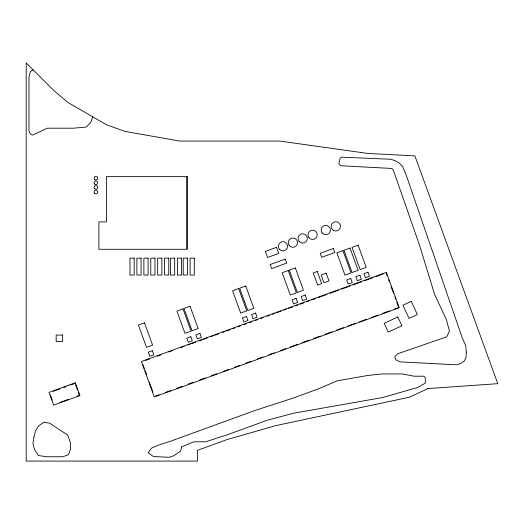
<?xml version="1.0" encoding="UTF-8"?>
<svg xmlns="http://www.w3.org/2000/svg" width="524" height="524" viewBox="0 0 524 524"><rect width="100%" height="100%" fill="white"/><g stroke="black" fill="none" stroke-linecap="round" stroke-linejoin="round"><path stroke-width="0.79" d="M92.781 116.832L90.718 122.498L86.146 127.07L73.268 128.197L47.409 128.197L32.763 135.028L31.427 134.707L29.979 133.26L28.977 131.111L28.977 77.421L30.359 71.88L31.957 70.281L33.575 70.281M53.284 391.284L60.044 388.821M63.79 387.459L66.044 386.64M70.544 385.002L74.297 383.634M145.757 360.374L149.595 358.973M157.272 356.182L161.11 354.781M168.793 351.99L172.632 350.589M180.308 347.798L184.153 346.397M187.992 345.002L190.297 344.163M191.83 343.606L195.668 342.205M199.506 340.81L201.812 339.971M203.351 339.408L207.19 338.013M211.028 336.618L213.334 335.779M214.866 335.216L218.704 333.821M222.549 332.426L224.848 331.587M226.388 331.024L230.226 329.629M232.532 328.79L234.831 327.952M237.903 326.832L240.208 325.993M244.046 324.598L246.352 323.76M249.424 322.64L251.73 321.802M255.568 320.406L257.873 319.568M260.945 318.448L263.245 317.61M267.089 316.214L269.388 315.376M272.46 314.256L274.766 313.418M277.072 312.579L280.91 311.184M283.982 310.064L286.287 309.226M288.586 308.387L292.425 306.992M295.497 305.872L297.802 305.034M300.108 304.195L303.946 302.793M307.018 301.68L309.324 300.841M311.623 300.003L315.468 298.601M318.54 297.488L326.983 294.409M330.055 293.296L338.504 290.217M341.576 289.104L350.019 286.025M353.091 284.905L361.54 281.833M364.612 280.713L373.062 277.641M376.134 276.521L383.044 274.006M59.893 402.432L68.146 399.426M77.152 396.151L79.406 395.332M155.287 396.118L159.126 394.716M165.27 392.483L170.647 390.524M176.784 388.291L182.162 386.332M188.306 384.099L193.684 382.14M199.827 379.907L205.198 377.948M211.342 375.715L216.72 373.756M222.864 371.523L228.241 369.564M234.379 367.331L239.756 365.372M245.9 363.139L251.278 361.18M257.422 358.94L262.793 356.988M268.936 354.748L274.314 352.796M280.458 350.556L285.835 348.604M290.44 346.927L297.35 344.412M301.962 342.735L308.872 340.214M313.476 338.537L320.387 336.022M324.998 334.345L331.908 331.83M336.513 330.153L343.43 327.638M348.034 325.961L354.945 323.446M359.556 321.769L366.466 319.254M371.071 317.577L377.981 315.062M382.592 313.385L389.502 310.87M394.107 309.193L397.952 307.798M386.391 273.639L387.21 275.899M388.579 279.665L389.404 281.925M391.048 286.438L393.511 293.211M394.88 296.977L395.705 299.237M396.799 302.243L398.718 307.516M143.013 364.783L144.382 368.542M145.2 370.802L146.576 374.568M149.314 382.094L152.877 391.88M75.594 384.858L77.5 390.092M78.318 392.338L79.131 394.585M50.35 394.893L52.256 400.126M186.819 177.086L186.819 248.848M466.301 352.082L466.026 357.355L464.343 360.971L460.812 363.44L456.967 364.842L400.198 361.868L395.803 359.818L394.755 356.759L397.801 353.713L446.697 336.873L449.435 331.017L446.363 319.568L434.527 294.18L419.717 245.756L393.229 169.887L391.782 168.44L340.679 165.761L338.845 163.927L340.181 158.156L341.596 157.167L390.989 159.263L395.548 160.92L399.281 163.075L402.556 166.357L405.923 174.289L462.397 338.301L465.718 345.427L466.301 352.082M33.929 437.121L32.92 443.507L34.479 449.337L38.363 455.546L46.774 456.751L62.828 456.751L68.5 454.688L70.602 448.917L70.602 443.094L67.688 435.097L49.715 423.235L43.878 422.206L38.494 425.979L35.442 431.056L33.929 437.121M181.71 446.848L180.597 451.013L173.804 455.769L169.088 457.301L153.493 456.548L148.194 452.841L151.469 448.164L157.875 445.315L171.191 440.985L255.227 410.403L292.117 398.417L318.435 388.834L337.279 380.837L368.051 375.413L381.983 373.946L402.452 373.946L414.084 376.206L423.785 376.206L425.305 377.732L425.305 383.116L417.844 387.426L382.631 397.526L293.499 413.24L267.633 420.104L228.15 434.475L205.611 441.798L193.756 441.798L181.71 446.848M411.222 301.366L402.923 305.237L409.067 318.415L417.366 314.544L411.222 301.366M397.821 316.954L384.151 323.328L388.251 332.111L401.921 325.738L397.821 316.954M427.938 388.572L409.388 397.225L275.545 425.671L226.866 439.629L197.509 450.319L197.509 461.094L26.2 461.094L26.2 62.906L54.142 90.855L68.172 102.625L106.431 124.712L124.653 131.347L179.83 141.074L279.809 141.074L367.599 153.414L414.89 155.89L497.8 383.686L427.938 388.572M276.495 247.341L265.36 251.396L267.574 257.467L278.709 253.413L276.495 247.341M285.233 259.066L270.155 264.555L271.629 268.602L286.707 263.12L285.233 259.066M333.349 248.514L320.184 253.302L321.657 257.349L334.823 252.561L333.349 248.514M144.486 322.856L138.415 325.063L146.523 347.34L152.595 345.126L144.486 322.856M182.961 308.852L176.889 311.066L184.992 333.336L191.07 331.129L182.961 308.852M190.048 306.271L183.976 308.485L192.079 330.755L198.157 328.548L190.048 306.271M238.643 288.586L232.571 290.794L240.68 313.07L246.752 310.856L238.643 288.586M245.73 286.006L239.658 288.213L247.767 310.49L253.839 308.276L245.73 286.006M288.252 270.528L282.181 272.742L290.289 295.012L296.361 292.805L288.252 270.528M295.339 267.947L289.268 270.161L297.377 292.431L303.448 290.224L295.339 267.947M342.925 250.629L336.853 252.843L344.956 275.113L351.034 272.906L342.925 250.629M350.012 248.048L343.941 250.262L352.043 272.532L358.121 270.325L350.012 248.048M358.115 245.101L352.036 247.315L360.145 269.585L366.217 267.378L358.115 245.101M317.282 271.458L313.228 272.932L317.642 285.056L321.69 283.582L317.282 271.458M326.21 273.201L321.147 275.041L323.956 282.757L329.013 280.916L326.21 273.201M152.34 350.726L148.292 352.2L149.766 356.248L153.814 354.774L152.34 350.726M190.815 336.722L186.76 338.196L188.234 342.244L192.288 340.77L190.815 336.722M199.926 333.408L195.878 334.882L197.352 338.93L201.399 337.456L199.926 333.408M246.496 316.457L242.448 317.93L243.922 321.978L247.97 320.505L246.496 316.457M255.607 313.136L251.559 314.61L253.033 318.664L257.081 317.19L255.607 313.136M296.106 298.398L292.058 299.872L293.532 303.92L297.58 302.446L296.106 298.398M305.217 295.084L301.169 296.558L302.643 300.606L306.691 299.132L305.217 295.084M350.779 278.499L346.731 279.973L348.205 284.021L352.252 282.547L350.779 278.499M359.89 275.185L355.842 276.659L357.316 280.707L361.364 279.233L359.89 275.185M367.986 272.238L363.938 273.711L365.411 277.759L369.466 276.286L367.986 272.238M75.305 382.808L48.981 392.391L53.631 405.17L79.956 395.587L75.305 382.808M386.371 272.336L141.362 361.514L154.259 396.95L399.268 307.771L386.371 272.336M187.251 176.654L106.444 176.654L106.444 221.907L98.905 221.907L98.905 249.28L187.251 249.28L187.251 176.654M134.183 258.136L129.978 258.136L129.978 275.054L134.183 275.054L134.183 258.136M141.074 258.136L136.875 258.136L136.875 275.054L141.074 275.054L141.074 258.136M148.076 258.136L143.877 258.136L143.877 275.054L148.076 275.054L148.076 258.136M154.973 258.136L150.774 258.136L150.774 275.054L154.973 275.054L154.973 258.136M161.87 258.136L157.665 258.136L157.665 275.054L161.87 275.054L161.87 258.136M168.767 258.136L164.562 258.136L164.562 275.054L168.767 275.054L168.767 258.136M174.689 258.136L170.49 258.136L170.49 275.054L174.689 275.054L174.689 258.136M181.586 258.136L177.387 258.136L177.387 275.054L181.586 275.054L181.586 258.136M187.402 258.136L183.203 258.136L183.203 275.054L187.402 275.054L187.402 258.136M194.299 258.136L190.101 258.136L190.101 275.054L194.299 275.054L194.299 258.136M62.644 335.059L56.179 335.059L56.179 341.524L62.644 341.524L62.644 335.059M308.99 237.719A4.631 4.631 0 0 0 316.922 236.507A4.631 4.631 0 0 0 311.904 230.246A4.631 4.631 0 0 0 308.99 237.719M299.066 241.335A4.631 4.631 0 0 0 306.998 240.123A4.631 4.631 0 0 0 301.981 233.855A4.631 4.631 0 0 0 299.066 241.335M289.255 245.566A4.631 4.631 0 0 0 297.187 244.354A4.631 4.631 0 0 0 292.169 238.086A4.631 4.631 0 0 0 289.255 245.566M279.331 249.175A4.631 4.631 0 0 0 287.263 247.963A4.631 4.631 0 0 0 282.246 241.702A4.631 4.631 0 0 0 279.331 249.175M322.149 232.931A4.631 4.631 0 0 0 330.081 231.719A4.631 4.631 0 0 0 325.063 225.458A4.631 4.631 0 0 0 322.149 232.931M333.5 230.39A4.631 4.631 0 0 0 340.449 226.375A4.631 4.631 0 0 0 333.5 222.366A4.631 4.631 0 0 0 333.5 230.39M94.497 179.254A1.834 1.834 0 0 0 97.634 178.776A1.834 1.834 0 0 0 95.65 176.3A1.834 1.834 0 0 0 94.497 179.254M94.497 183.885A1.834 1.834 0 0 0 97.634 183.407A1.834 1.834 0 0 0 95.65 180.931A1.834 1.834 0 0 0 94.497 183.885M94.497 188.516A1.834 1.834 0 0 0 97.634 188.037A1.834 1.834 0 0 0 95.65 185.562A1.834 1.834 0 0 0 94.497 188.516M94.497 193.153A1.834 1.834 0 0 0 97.634 192.668A1.834 1.834 0 0 0 95.65 190.192A1.834 1.834 0 0 0 94.497 193.153"/></g></svg>
